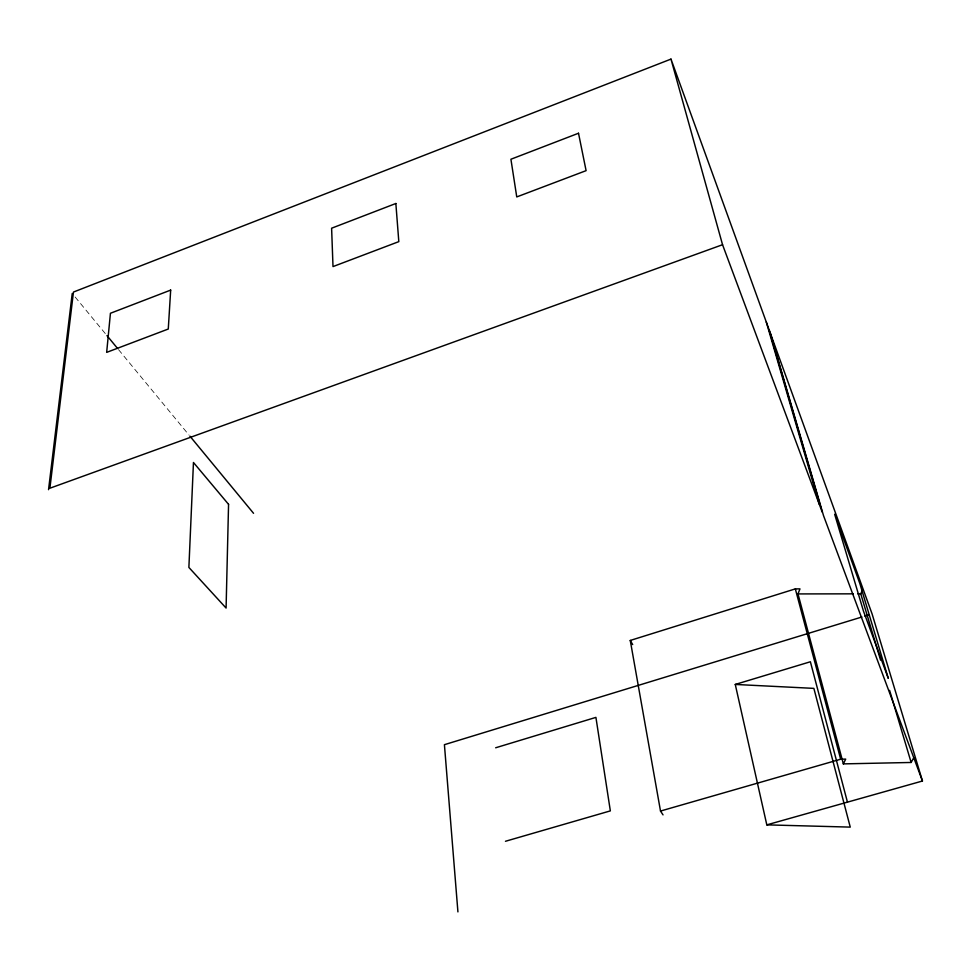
<?xml version="1.0" encoding="UTF-8"?>
<svg xmlns="http://www.w3.org/2000/svg" width="971" height="971" viewBox="0 0 971 971"><rect width="100%" height="100%" fill="white"/><g stroke="black" fill="none" stroke-linecap="round" stroke-linejoin="round"><path stroke-width="0.73" stroke-dasharray="4.86 3.64" d="M75.131 297.005L105.997 334.425M118.535 349.621L188.932 434.972"/><path stroke-width="1.46" d="M48.55 489.675L72.23 293.497M913.772 757.72L911.15 762.466L843.338 763.886L797.992 593.924L799.983 588.875L795.334 588.887L630.264 640.447L660.511 811.052L663.023 814.875M880.576 660.134L860.767 593.827L862.43 590.077M843.338 763.886L845.705 759.104L840.668 759.213L660.511 811.052M670.985 59.097L73.456 292.053L49.897 488.219L722.545 244.716L670.985 59.097L872.079 613.89L922.45 781.012L766.811 824.865L735.265 684.446L810.384 661.761L847.452 802.143M861.92 616.998L444.415 744.684L457.924 911.903M864.821 616.112L869.179 614.777M495.659 747.779L595.915 717.387L610.346 810.882L505.466 841.274M797.992 593.924L853.291 593.839M857.781 593.839L860.767 593.827M766.811 824.865L850.256 827.11L813.868 688.378L735.265 684.446M106.956 335.59L117.564 348.455M189.903 436.137L253.552 513.307M630.264 640.447L632.691 644.598M722.545 244.716L822.194 512.069L769.166 329.958M922.45 781.012L823.493 515.552L770.464 333.563M889.618 690.393L911.15 762.466M766.289 322.032L819.342 504.386M795.334 588.887L840.668 759.213M228.561 504.337L226.085 608.052L188.884 567.428L193.46 462.487L228.561 504.337M170.678 290.098L168.274 329.023L106.664 352.376L110.439 313.269L170.678 290.098M395.852 203.497L331.609 228.209L333.004 266.588L398.814 241.633L395.852 203.497M578.51 133.245L510.916 159.244L516.754 196.931L586.096 170.653L578.51 133.245M888.234 678.207L863.462 611.087L834.647 514.242L859.869 583.607L888.234 678.207"/></g></svg>
